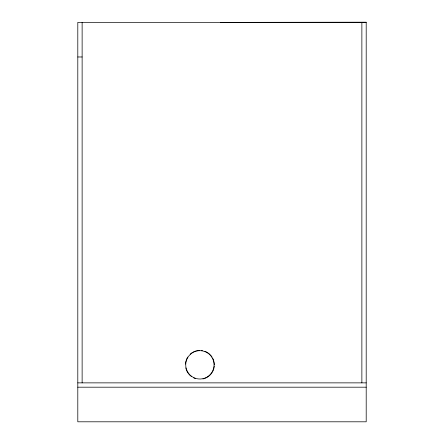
<?xml version="1.0" encoding="UTF-8"?>
<svg xmlns="http://www.w3.org/2000/svg" width="444" height="444" viewBox="0 0 444 444"><rect width="100%" height="100%" fill="white"/><g stroke="black" fill="none" stroke-linecap="round" stroke-linejoin="round"><path stroke-width="0.67" d="M366.2 22.367L77.8 22.367L77.8 421.8L366.2 421.8L366.2 22.2L220.557 22.367M77.8 56.976L82.129 56.976M77.8 382.867L366.2 382.867M77.8 387.19L366.2 387.19M361.871 22.367L361.871 382.867M82.129 22.367L82.129 382.867M214.247 366.183A14.419 14.419 0 0 1 213.614 369.264M213.409 369.852A14.419 14.419 0 0 1 212.332 372.133M212.004 372.666A14.419 14.419 0 0 1 207.021 377.378M206.466 377.672A14.419 14.419 0 0 1 202.925 378.937M195.465 378.566A14.419 14.419 0 0 1 193.712 377.872M191.547 376.606A14.419 14.419 0 0 1 185.792 367.876M185.487 364.124A14.419 14.419 0 0 1 185.986 361.016M186.164 360.417A14.419 14.419 0 0 1 187.779 357.02M190.215 354.151A14.419 14.419 0 0 1 192.763 352.308M193.312 352.009A14.419 14.419 0 0 1 196.248 350.888M196.859 350.743A14.419 14.419 0 0 1 199.356 350.433M201.232 350.483A14.419 14.419 0 0 1 202.481 350.655M204.9 351.321A14.419 14.419 0 0 1 207.182 352.403M207.714 352.73A14.419 14.419 0 0 1 210.151 354.712M210.584 355.167A14.419 14.419 0 0 1 212.099 357.17M212.72 358.264A14.419 14.419 0 0 1 213.842 361.2M213.986 361.81A14.419 14.419 0 0 1 214.308 364.935M191.647 376.379A14.18 14.18 0 0 0 214.002 366.206A14.18 14.18 0 0 0 194.017 351.937A14.18 14.18 0 0 0 191.647 376.379"/></g></svg>
